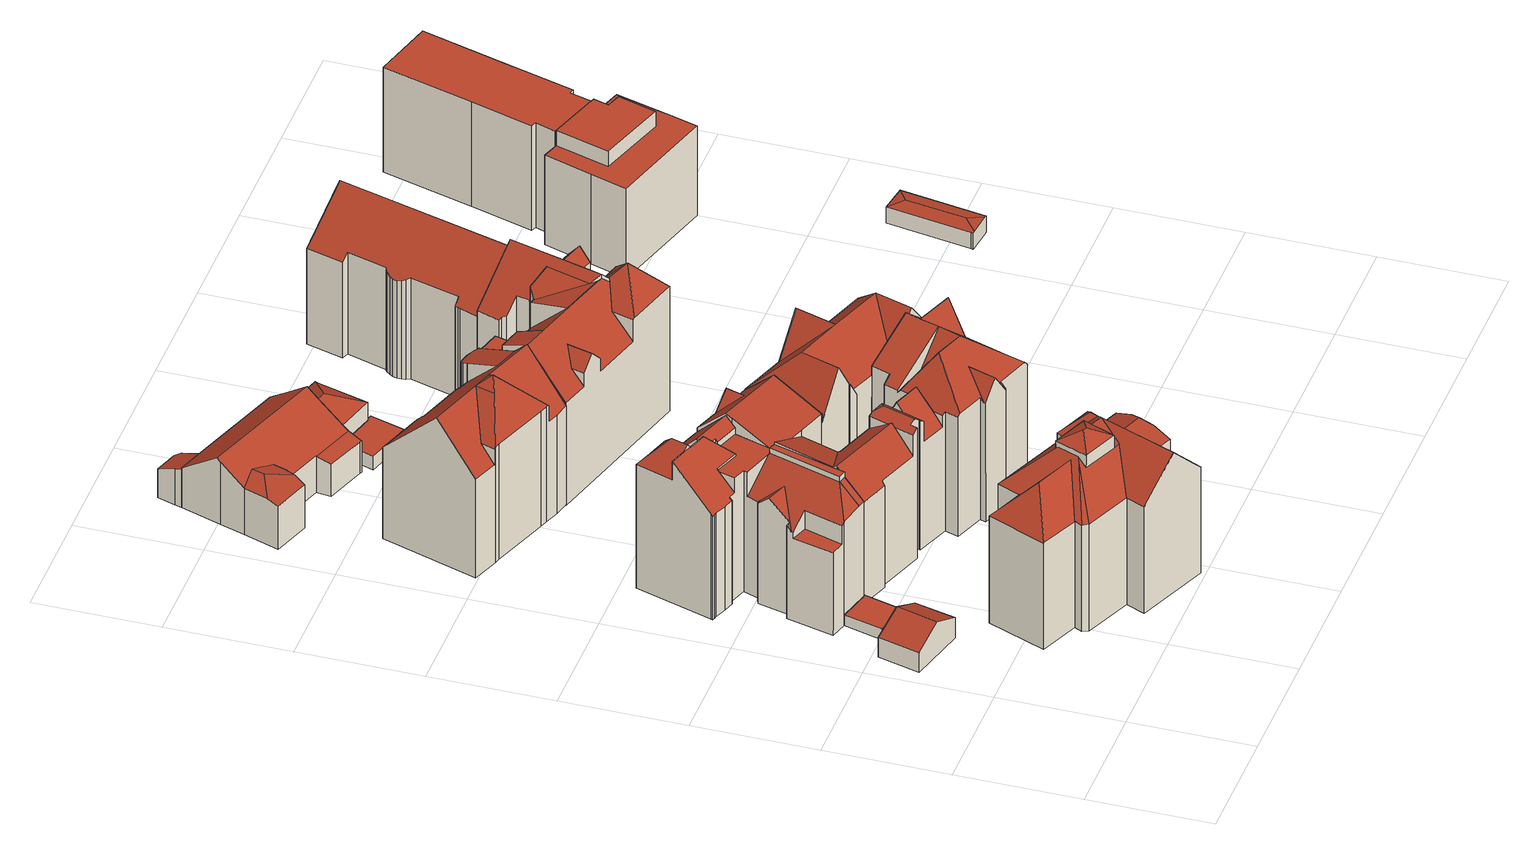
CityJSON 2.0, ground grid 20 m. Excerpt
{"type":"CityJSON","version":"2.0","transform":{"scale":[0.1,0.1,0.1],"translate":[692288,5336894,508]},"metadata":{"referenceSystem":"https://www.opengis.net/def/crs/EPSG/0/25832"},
"CityObjects":{
"building1":{"type":"Building","attributes":{"Gemeindeschluessel":"09162000","HoeheDach":"515.988","HoeheGrund":"510.143","Methode":"2000","NiedrigsteTraufeDesGebaeudes":"513.576","Geometrietyp2DReferenz":"3000","function":"31001_2000","roofType":"3100","measuredHeight":5.84},"geometry":[{"type":"Solid","lod":"2","boundaries":[[[[0,1,2,3]],[[4,5,0,3,6]],[[7,4,6,8]],[[0,5,9,1]],[[1,9,7,8,2]],[[5,4,7,9]],[[3,2,8,6]]]],"semantics":{"surfaces":[{"type":"WallSurface"},{"type":"RoofSurface","Dachneigung":"64.460","Dachorientierung":"104.810","Flaeche":"37.679","Z_MAX":"5.844","Z_MAX_ASL":"515.988","Z_MIN":"3.510","Z_MIN_ASL":"513.654"},{"type":"RoofSurface","Dachneigung":"64.460","Dachorientierung":"284.810","Flaeche":"39.118","Z_MAX":"5.844","Z_MAX_ASL":"515.988","Z_MIN":"3.433","Z_MIN_ASL":"513.576"},{"type":"GroundSurface"}],"values":[[0,0,0,1,0,2,3]]}}]},
"building2":{"type":"Building","attributes":{"Gemeindeschluessel":"09162000","HoeheDach":"511.500","HoeheGrund":"509.643","Methode":"2000","NiedrigsteTraufeDesGebaeudes":"511.500","Geometrietyp2DReferenz":"3000","function":"31001_2463","roofType":"1000","measuredHeight":1.86,"storeysAboveGround":1},"geometry":[{"type":"Solid","lod":"2","boundaries":[[[[10,11,12,13,14,15,16]],[[17,18,11,10]],[[19,20,15,14]],[[18,21,12,11]],[[21,22,13,12]],[[20,23,16,15]],[[23,20,19,22,21,18,17]],[[22,19,14,13]],[[10,16,23,17]]]],"semantics":{"surfaces":[{"type":"GroundSurface"},{"type":"WallSurface"},{"type":"RoofSurface","Dachneigung":"90.000","Dachorientierung":"-1.000","Flaeche":"37.067","Z_MAX":"1.857","Z_MAX_ASL":"511.500","Z_MIN":"1.857","Z_MIN_ASL":"511.500"}],"values":[[0,1,1,1,1,1,2,1,1]]}}]},
"building3":{"type":"Building","attributes":{"Gemeindeschluessel":"09162000","HoeheDach":"535.712","HoeheGrund":"509.643","Methode":"2000","NiedrigsteTraufeDesGebaeudes":"524.441","Geometrietyp2DReferenz":"3000","function":"31001_1000","roofType":"2100","measuredHeight":26.07,"storeysAboveGround":4},"address":[{"country":"Germany","locality":"München","thoroughfareName":"Martiusstraße 6"}],"geometry":[{"type":"Solid","lod":"2","boundaries":[[[[24,25,26,27]],[[28,29,30]],[[31,32,33,34]],[[35,36,37,38]],[[39,40,41,42,43,44,45]],[[46,47,48,49]],[[50,40,39,51]],[[26,25,52,53,54,55,56]],[[57,58,59,60]],[[61,62,63]],[[64,65,66,67]],[[42,60,43]],[[68,69,70,71,46,49]],[[33,72,73]],[[74,75,76,77]],[[52,25,24,78,79,80]],[[56,55,81,82,83,84]],[[85,63,62,86,87]],[[88,89,16,10]],[[65,35,38,66]],[[36,69,68,37]],[[32,90,91,33]],[[28,30,92,87]],[[93,44,43,60,59,94]],[[95,96,97]],[[83,98,99,84]],[[76,75,79,78,100]],[[31,101,102,90,32]],[[54,53,103]],[[104,105,106,107]],[[98,108,109,99]],[[47,104,107,48]],[[110,111,112,92,30,29,81,55,54,103,113]],[[60,42,41,114,96,95,57]],[[59,58,62,61,115,116,117,94]],[[116,115,85,112,111]],[[86,62,58,57,95]],[[118,119,120,121]],[[103,91,90,102,113]],[[81,29,82]],[[122,119,118,123,124,74,77]],[[125,101,31,34,88,10]],[[126,117,116,111,110,127]],[[88,34,33,73,89]],[[127,110,113,102,101,125]],[[70,97,71]],[[72,33,91,103,53,52,80,124,123,128,129]],[[128,121,120,129]],[[115,61,63,85]],[[96,114,46,71,97]],[[16,89,73,72,15]],[[86,95,97,70,69,36,35,65,64,108,98,83,82,29,28,87]],[[128,123,118,121]],[[127,125,10,16,15,122,77,76,100,27,26,56,84,99,109,67,66,38,37,68,49,48,107,106,51,39,45,130,126]],[[78,24,27,100]],[[15,72,129,120,119,122]],[[79,75,74,124,80]],[[105,50,51,106]],[[108,64,67,109]],[[41,40,50,105,104,47,46,114]],[[85,87,92,112]],[[130,93,94,117,126]],[[44,93,130,45]]]],"semantics":{"surfaces":[{"type":"WallSurface"},{"type":"RoofSurface","Dachneigung":"48.636","Dachorientierung":"198.528","Flaeche":"9.156","Z_MAX":"21.747","Z_MAX_ASL":"531.390","Z_MIN":"18.494","Z_MIN_ASL":"528.137"},{"type":"RoofSurface","Dachneigung":"50.361","Dachorientierung":"18.333","Flaeche":"7.875","Z_MAX":"19.448","Z_MAX_ASL":"529.092","Z_MIN":"17.170","Z_MIN_ASL":"526.813"},{"type":"RoofSurface","Dachneigung":"39.995","Dachorientierung":"107.279","Flaeche":"8.142","Z_MAX":"25.297","Z_MAX_ASL":"534.940","Z_MIN":"21.837","Z_MIN_ASL":"531.480"},{"type":"RoofSurface","Dachneigung":"45.277","Dachorientierung":"18.339","Flaeche":"52.988","Z_MAX":"24.131","Z_MAX_ASL":"533.774","Z_MIN":"19.024","Z_MIN_ASL":"528.667"},{"type":"RoofSurface","Dachneigung":"90.000","Dachorientierung":"-1.000","Flaeche":"15.448","Z_MAX":"22.647","Z_MAX_ASL":"532.290","Z_MIN":"22.647","Z_MIN_ASL":"532.290"},{"type":"RoofSurface","Dachneigung":"89.999","Dachorientierung":"-1.000","Flaeche":"45.288","Z_MAX":"21.547","Z_MAX_ASL":"531.190","Z_MIN":"21.547","Z_MIN_ASL":"531.190"},{"type":"RoofSurface","Dachneigung":"41.891","Dachorientierung":"107.275","Flaeche":"28.424","Z_MAX":"26.069","Z_MAX_ASL":"535.712","Z_MIN":"21.638","Z_MIN_ASL":"531.281"},{"type":"RoofSurface","Dachneigung":"49.702","Dachorientierung":"198.372","Flaeche":"14.349","Z_MAX":"24.131","Z_MAX_ASL":"533.774","Z_MIN":"22.703","Z_MIN_ASL":"532.346"},{"type":"RoofSurface","Dachneigung":"90.000","Dachorientierung":"-1.000","Flaeche":"17.986","Z_MAX":"14.798","Z_MAX_ASL":"524.441","Z_MIN":"14.798","Z_MIN_ASL":"524.441"},{"type":"RoofSurface","Dachneigung":"48.638","Dachorientierung":"198.359","Flaeche":"6.236","Z_MAX":"21.747","Z_MAX_ASL":"531.390","Z_MIN":"18.729","Z_MIN_ASL":"528.373"},{"type":"RoofSurface","Dachneigung":"50.991","Dachorientierung":"287.255","Flaeche":"90.080","Z_MAX":"21.747","Z_MAX_ASL":"531.390","Z_MIN":"15.774","Z_MIN_ASL":"525.418"},{"type":"RoofSurface","Dachneigung":"41.891","Dachorientierung":"287.276","Flaeche":"25.492","Z_MAX":"26.069","Z_MAX_ASL":"535.712","Z_MIN":"21.931","Z_MIN_ASL":"531.574"},{"type":"RoofSurface","Dachneigung":"46.164","Dachorientierung":"198.363","Flaeche":"75.279","Z_MAX":"25.297","Z_MAX_ASL":"534.940","Z_MIN":"18.401","Z_MIN_ASL":"528.044"},{"type":"GroundSurface"},{"type":"RoofSurface","Dachneigung":"50.333","Dachorientierung":"198.340","Flaeche":"9.114","Z_MAX":"19.448","Z_MAX_ASL":"529.092","Z_MIN":"15.774","Z_MIN_ASL":"525.418"},{"type":"RoofSurface","Dachneigung":"41.896","Dachorientierung":"18.346","Flaeche":"19.238","Z_MAX":"26.069","Z_MAX_ASL":"535.712","Z_MIN":"22.027","Z_MIN_ASL":"531.670"}],"values":[[0,0,0,0,0,0,0,0,0,0,0,0,0,1,0,2,0,3,0,0,0,0,0,4,0,0,0,5,0,0,0,0,6,7,8,0,0,9,0,0,0,0,0,10,0,0,11,0,0,12,0,13,0,14,0,0,15,0,0,16,0,0,0]]}}]},
"building4":{"type":"Building","attributes":{"Gemeindeschluessel":"09162000","HoeheDach":"535.790","HoeheGrund":"508.466","Methode":"2000","NiedrigsteTraufeDesGebaeudes":"527.483","Geometrietyp2DReferenz":"3000","function":"31001_1000","roofType":"3200","measuredHeight":27.32,"storeysAboveGround":4},"address":[{"country":"Germany","locality":"München","thoroughfareName":"Kaulbachstraße 93"}],"geometry":[{"type":"Solid","lod":"2","boundaries":[[[[131,132,133]],[[134,135,136,137,138,139,140,141]],[[142,143,136,135,144]],[[145,146,147,148,149]],[[150,151,152,153]],[[132,154,134,141,155,133]],[[156,157,158,159,160]],[[139,138,151,150,161,162]],[[132,163,164,154]],[[165,166,163]],[[167,168,169,170]],[[171,169,168,157,156]],[[172,173,174,175]],[[176,146,145,177,178]],[[179,180,181,182]],[[138,137,152,151]],[[142,183,184,143]],[[175,174,181,185,186]],[[177,187,178]],[[158,157,168,167]],[[166,133,155,173]],[[188,189,186,185,190]],[[165,131,133,166]],[[145,149,191,159,158,167,170,175,186,189,187,177]],[[144,135,169,171]],[[166,173,172,164,163]],[[184,183,161,150,153]],[[185,181,180,190]],[[184,153,152,137,136,143]],[[192,179,182,193,140]],[[148,191,149]],[[139,162,192,140]],[[180,179,192,162,161,183,142,144,171,156,160,188,190]],[[165,163,132,131]],[[147,146,176]],[[159,191,148,147,176,178,187,189,188,160]],[[154,164,172,175,170,169,135,134]],[[181,174,173,155,141,193,182]],[[193,141,140]]]],"semantics":{"surfaces":[{"type":"RoofSurface","Dachneigung":"60.705","Dachorientierung":"292.038","Flaeche":"9.199","Z_MAX":"27.324","Z_MAX_ASL":"535.790","Z_MIN":"25.724","Z_MIN_ASL":"534.190"},{"type":"RoofSurface","Dachneigung":"48.583","Dachorientierung":"292.037","Flaeche":"43.348","Z_MAX":"24.795","Z_MAX_ASL":"533.261","Z_MIN":"19.045","Z_MIN_ASL":"527.511"},{"type":"WallSurface"},{"type":"RoofSurface","Dachneigung":"69.923","Dachorientierung":"22.076","Flaeche":"16.302","Z_MAX":"23.154","Z_MAX_ASL":"531.620","Z_MIN":"21.374","Z_MIN_ASL":"529.840"},{"type":"RoofSurface","Dachneigung":"46.623","Dachorientierung":"292.036","Flaeche":"38.506","Z_MAX":"24.204","Z_MAX_ASL":"532.670","Z_MIN":"19.067","Z_MIN_ASL":"527.533"},{"type":"RoofSurface","Dachneigung":"60.708","Dachorientierung":"112.038","Flaeche":"9.199","Z_MAX":"27.324","Z_MAX_ASL":"535.790","Z_MIN":"25.724","Z_MIN_ASL":"534.190"},{"type":"RoofSurface","Dachneigung":"49.038","Dachorientierung":"291.940","Flaeche":"6.926","Z_MAX":"22.284","Z_MAX_ASL":"530.750","Z_MIN":"19.035","Z_MIN_ASL":"527.501"},{"type":"RoofSurface","Dachneigung":"71.420","Dachorientierung":"201.990","Flaeche":"9.910","Z_MAX":"25.144","Z_MAX_ASL":"533.610","Z_MIN":"23.544","Z_MIN_ASL":"532.010"},{"type":"RoofSurface","Dachneigung":"71.584","Dachorientierung":"201.925","Flaeche":"17.715","Z_MAX":"23.154","Z_MAX_ASL":"531.620","Z_MIN":"21.374","Z_MIN_ASL":"529.840"},{"type":"RoofSurface","Dachneigung":"47.160","Dachorientierung":"201.983","Flaeche":"54.155","Z_MAX":"24.204","Z_MAX_ASL":"532.670","Z_MIN":"19.045","Z_MIN_ASL":"527.511"},{"type":"RoofSurface","Dachneigung":"47.148","Dachorientierung":"291.991","Flaeche":"66.327","Z_MAX":"25.144","Z_MAX_ASL":"533.610","Z_MIN":"19.083","Z_MIN_ASL":"527.549"},{"type":"RoofSurface","Dachneigung":"45.685","Dachorientierung":"22.005","Flaeche":"15.893","Z_MAX":"22.284","Z_MAX_ASL":"530.750","Z_MIN":"19.083","Z_MIN_ASL":"527.549"},{"type":"RoofSurface","Dachneigung":"60.374","Dachorientierung":"201.996","Flaeche":"11.528","Z_MAX":"27.324","Z_MAX_ASL":"535.790","Z_MIN":"25.724","Z_MIN_ASL":"534.190"},{"type":"RoofSurface","Dachneigung":"45.930","Dachorientierung":"112.027","Flaeche":"105.515","Z_MAX":"25.144","Z_MAX_ASL":"533.610","Z_MIN":"19.082","Z_MIN_ASL":"527.548"},{"type":"RoofSurface","Dachneigung":"43.258","Dachorientierung":"21.992","Flaeche":"50.471","Z_MAX":"24.204","Z_MAX_ASL":"532.670","Z_MIN":"19.061","Z_MIN_ASL":"527.527"},{"type":"GroundSurface"},{"type":"RoofSurface","Dachneigung":"60.366","Dachorientierung":"21.996","Flaeche":"11.525","Z_MAX":"27.324","Z_MAX_ASL":"535.790","Z_MIN":"25.724","Z_MIN_ASL":"534.190"},{"type":"RoofSurface","Dachneigung":"45.838","Dachorientierung":"112.022","Flaeche":"1.985","Z_MAX":"23.154","Z_MAX_ASL":"531.620","Z_MIN":"22.459","Z_MIN_ASL":"530.925"},{"type":"RoofSurface","Dachneigung":"46.457","Dachorientierung":"21.988","Flaeche":"112.163","Z_MAX":"25.144","Z_MAX_ASL":"533.610","Z_MIN":"19.035","Z_MIN_ASL":"527.501"},{"type":"RoofSurface","Dachneigung":"50.334","Dachorientierung":"202.011","Flaeche":"61.282","Z_MAX":"24.794","Z_MAX_ASL":"533.260","Z_MIN":"19.063","Z_MIN_ASL":"527.529"},{"type":"RoofSurface","Dachneigung":"57.242","Dachorientierung":"248.373","Flaeche":"6.076","Z_MAX":"24.794","Z_MAX_ASL":"533.260","Z_MIN":"19.017","Z_MIN_ASL":"527.483"}],"values":[[0,1,2,3,4,2,2,2,2,5,6,2,7,8,2,9,2,10,2,11,2,2,12,13,2,2,2,2,14,2,2,2,15,16,17,2,18,19,20]]}}]},
"building5":{"type":"Building","attributes":{"Gemeindeschluessel":"09162000","HoeheDach":"537.525","HoeheGrund":"510.030","Methode":"2000","NiedrigsteTraufeDesGebaeudes":"526.217","Geometrietyp2DReferenz":"3000","function":"31001_1000","roofType":"3100","measuredHeight":27.5,"storeysAboveGround":4},"address":[{"country":"Germany","locality":"München","thoroughfareName":"Martiusstraße 5"}],"geometry":[{"type":"Solid","lod":"2","boundaries":[[[[194,195,196]],[[197,198,199]],[[200,201,202,203]],[[204,205,206,207]],[[202,201,208,197,199,209,210]],[[211,212,213,214,215]],[[216,217,218]],[[219,220,221,222,223,224]],[[224,225,226,227,203,202,210,228,229,230,231,211,215,232,233,234,235,207,206,236,237,219]],[[238,200,203,227]],[[239,217,198,197,208]],[[240,204,207,235]],[[233,232,241,242]],[[243,212,211,231]],[[244,243,231,230]],[[245,194,196,216,218]],[[214,241,232,215]],[[246,238,227,226]],[[216,222,221,247,213,212,243,244,248,249,250,217]],[[223,251,225,224]],[[219,237,252,220]],[[216,196,195,251,223,222]],[[241,214,247,221,220,252,253,205,204,240,254,242]],[[242,254,234,233]],[[249,228,210,209,250]],[[214,213,247]],[[225,251,195,194,245,246,226]],[[217,239,218]],[[249,248,229,228]],[[254,240,235,234]],[[253,252,237,236]],[[250,209,199,198,217]],[[205,253,236,206]],[[244,230,229,248]],[[239,208,201,200,238,246,245,218]]]],"semantics":{"surfaces":[{"type":"WallSurface"},{"type":"RoofSurface","Dachneigung":"47.054","Dachorientierung":"20.504","Flaeche":"4.332","Z_MAX":"27.495","Z_MAX_ASL":"537.525","Z_MIN":"25.709","Z_MIN_ASL":"535.739"},{"type":"GroundSurface"},{"type":"RoofSurface","Dachneigung":"43.532","Dachorientierung":"290.955","Flaeche":"21.317","Z_MAX":"25.710","Z_MAX_ASL":"535.740","Z_MIN":"20.360","Z_MIN_ASL":"530.390"},{"type":"RoofSurface","Dachneigung":"42.159","Dachorientierung":"110.943","Flaeche":"24.785","Z_MAX":"27.495","Z_MAX_ASL":"537.525","Z_MIN":"20.360","Z_MIN_ASL":"530.390"},{"type":"RoofSurface","Dachneigung":"45.396","Dachorientierung":"20.502","Flaeche":"236.043","Z_MAX":"25.710","Z_MAX_ASL":"535.740","Z_MIN":"16.187","Z_MIN_ASL":"526.217"},{"type":"RoofSurface","Dachneigung":"40.944","Dachorientierung":"200.483","Flaeche":"66.197","Z_MAX":"25.710","Z_MAX_ASL":"535.740","Z_MIN":"17.478","Z_MIN_ASL":"527.508"},{"type":"RoofSurface","Dachneigung":"70.622","Dachorientierung":"20.535","Flaeche":"32.653","Z_MAX":"23.563","Z_MAX_ASL":"533.593","Z_MIN":"21.091","Z_MIN_ASL":"531.121"},{"type":"RoofSurface","Dachneigung":"43.392","Dachorientierung":"290.984","Flaeche":"3.971","Z_MAX":"27.495","Z_MAX_ASL":"537.525","Z_MIN":"25.710","Z_MIN_ASL":"535.740"},{"type":"RoofSurface","Dachneigung":"40.932","Dachorientierung":"200.482","Flaeche":"67.081","Z_MAX":"25.710","Z_MAX_ASL":"535.740","Z_MIN":"17.600","Z_MIN_ASL":"527.630"},{"type":"RoofSurface","Dachneigung":"36.469","Dachorientierung":"200.529","Flaeche":"56.171","Z_MAX":"27.495","Z_MAX_ASL":"537.525","Z_MIN":"20.449","Z_MIN_ASL":"530.479"}],"values":[[0,0,0,0,0,0,1,0,2,0,3,0,0,0,0,4,0,0,5,0,0,6,7,0,0,0,0,8,0,0,0,9,0,0,10]]}}]},
"building6":{"type":"Building","attributes":{"Gemeindeschluessel":"09162000","HoeheDach":"536.650","HoeheGrund":"509.676","Methode":"2000","NiedrigsteTraufeDesGebaeudes":"527.873","Geometrietyp2DReferenz":"3000","function":"31001_1000","roofType":"3200","measuredHeight":26.97,"storeysAboveGround":4},"address":[{"country":"Germany","locality":"München","thoroughfareName":"Kaulbachstraße 93a"}],"geometry":[{"type":"Solid","lod":"2","boundaries":[[[[255,256,257,258,259]],[[260,261,262,263]],[[264,265,266,267,268,269,270,271]],[[272,273,274]],[[262,261,275,276,273,272,277,278]],[[279,280,281,271,270,282,283]],[[284,285,286,287,288,289,290,291]],[[292,293,294,295,296,297,298,282,269]],[[299,297,296]],[[300,301,281,280]],[[302,286,285,258,257,303,304,277,272,274]],[[289,288,305]],[[306,307,308,309,310,311]],[[312,313,314,315]],[[316,317,271,281,301]],[[310,318,319,320,321,311]],[[266,265,322,323]],[[294,293,324,325]],[[306,311,321,326,327]],[[267,266,323,328]],[[313,312,329,330,326,321,320,303,257,256]],[[265,264,331,322]],[[332,333,255,259,284,291,334,325,324,328,323,322,331,317,316,335,336,263,262,278,337,338,339,307,306,327]],[[319,340,320]],[[341,342,340,319]],[[320,340,342,304,303]],[[278,277,304,342,341,343,337]],[[333,314,313,256,255]],[[343,344,338,337]],[[290,345,334,291]],[[258,285,284,259]],[[324,293,292,268,267,328]],[[298,297,299,260,263,336,279,283]],[[274,273,276,346,347,348]],[[330,329,315,314,333,332]],[[302,348,347,305,288,287]],[[279,336,335,300,280]],[[282,270,269]],[[349,318,350]],[[308,350,318,309]],[[326,330,332,327]],[[286,302,287]],[[292,269,268]],[[275,261,260,299,296,295,345,290,289,305,346]],[[312,315,329]],[[344,351,339,338]],[[298,283,282]],[[334,345,295,294,325]],[[275,346,276]],[[339,351,349,350,308,307]],[[331,264,271,317]],[[305,347,346]],[[309,318,310]],[[318,349,351,344,343,341,319]],[[301,300,335,316]],[[348,302,274]]]],"semantics":{"surfaces":[{"type":"WallSurface"},{"type":"RoofSurface","Dachneigung":"42.150","Dachorientierung":"199.305","Flaeche":"81.334","Z_MAX":"23.164","Z_MAX_ASL":"532.840","Z_MIN":"18.197","Z_MIN_ASL":"527.873"},{"type":"RoofSurface","Dachneigung":"55.429","Dachorientierung":"19.305","Flaeche":"51.822","Z_MAX":"23.164","Z_MAX_ASL":"532.840","Z_MIN":"20.135","Z_MIN_ASL":"529.811"},{"type":"RoofSurface","Dachneigung":"54.243","Dachorientierung":"288.919","Flaeche":"15.685","Z_MAX":"23.974","Z_MAX_ASL":"533.650","Z_MIN":"22.644","Z_MIN_ASL":"532.320"},{"type":"RoofSurface","Dachneigung":"55.326","Dachorientierung":"19.305","Flaeche":"1.833","Z_MAX":"23.974","Z_MAX_ASL":"533.650","Z_MIN":"23.094","Z_MIN_ASL":"532.770"},{"type":"RoofSurface","Dachneigung":"66.564","Dachorientierung":"108.919","Flaeche":"60.052","Z_MAX":"23.039","Z_MAX_ASL":"532.715","Z_MIN":"20.119","Z_MIN_ASL":"529.795"},{"type":"RoofSurface","Dachneigung":"41.303","Dachorientierung":"288.919","Flaeche":"46.781","Z_MAX":"26.974","Z_MAX_ASL":"536.650","Z_MIN":"20.774","Z_MIN_ASL":"530.450"},{"type":"RoofSurface","Dachneigung":"35.124","Dachorientierung":"288.919","Flaeche":"9.671","Z_MAX":"24.404","Z_MAX_ASL":"534.080","Z_MIN":"21.190","Z_MIN_ASL":"530.866"},{"type":"RoofSurface","Dachneigung":"48.873","Dachorientierung":"108.925","Flaeche":"84.373","Z_MAX":"26.974","Z_MAX_ASL":"536.650","Z_MIN":"21.145","Z_MIN_ASL":"530.821"},{"type":"RoofSurface","Dachneigung":"54.139","Dachorientierung":"199.305","Flaeche":"84.719","Z_MAX":"26.974","Z_MAX_ASL":"536.650","Z_MIN":"21.004","Z_MIN_ASL":"530.680"},{"type":"GroundSurface"},{"type":"RoofSurface","Dachneigung":"39.478","Dachorientierung":"288.919","Flaeche":"15.343","Z_MAX":"26.974","Z_MAX_ASL":"536.650","Z_MIN":"20.774","Z_MIN_ASL":"530.450"},{"type":"RoofSurface","Dachneigung":"31.639","Dachorientierung":"19.305","Flaeche":"38.109","Z_MAX":"26.974","Z_MAX_ASL":"536.650","Z_MIN":"20.774","Z_MIN_ASL":"530.450"},{"type":"RoofSurface","Dachneigung":"28.678","Dachorientierung":"19.292","Flaeche":"16.819","Z_MAX":"23.894","Z_MAX_ASL":"533.570","Z_MIN":"20.684","Z_MIN_ASL":"530.360"},{"type":"RoofSurface","Dachneigung":"44.104","Dachorientierung":"199.305","Flaeche":"32.606","Z_MAX":"23.894","Z_MAX_ASL":"533.570","Z_MIN":"18.869","Z_MIN_ASL":"528.545"},{"type":"RoofSurface","Dachneigung":"48.873","Dachorientierung":"108.951","Flaeche":"9.981","Z_MAX":"26.974","Z_MAX_ASL":"536.650","Z_MIN":"21.976","Z_MIN_ASL":"531.652"},{"type":"RoofSurface","Dachneigung":"27.597","Dachorientierung":"19.305","Flaeche":"21.491","Z_MAX":"26.974","Z_MAX_ASL":"536.650","Z_MIN":"21.976","Z_MIN_ASL":"531.652"},{"type":"RoofSurface","Dachneigung":"54.243","Dachorientierung":"108.919","Flaeche":"14.404","Z_MAX":"23.974","Z_MAX_ASL":"533.650","Z_MIN":"22.644","Z_MIN_ASL":"532.320"},{"type":"RoofSurface","Dachneigung":"35.124","Dachorientierung":"108.919","Flaeche":"9.748","Z_MAX":"24.404","Z_MAX_ASL":"534.080","Z_MIN":"21.005","Z_MIN_ASL":"530.681"},{"type":"RoofSurface","Dachneigung":"27.597","Dachorientierung":"199.305","Flaeche":"21.948","Z_MAX":"26.974","Z_MAX_ASL":"536.650","Z_MIN":"21.145","Z_MIN_ASL":"530.821"},{"type":"RoofSurface","Dachneigung":"59.568","Dachorientierung":"288.951","Flaeche":"60.994","Z_MAX":"26.974","Z_MAX_ASL":"536.650","Z_MIN":"21.182","Z_MIN_ASL":"530.858"}],"values":[[0,0,1,0,0,2,0,3,4,5,6,0,0,7,0,8,0,0,0,0,9,0,10,11,0,12,0,0,0,0,0,0,0,13,0,14,0,0,15,16,0,0,0,17,18,0,0,0,0,0,0,0,19,20,0,0]]}}]},
"building7":{"type":"Building","attributes":{"Gemeindeschluessel":"09162000","HoeheDach":"515.610","HoeheGrund":"508.812","Methode":"1000","NiedrigsteTraufeDesGebaeudes":"513.882","Geometrietyp2DReferenz":"3000","function":"31001_2000","roofType":"2100","measuredHeight":6.8,"storeysAboveGround":1},"geometry":[{"type":"Solid","lod":"2","boundaries":[[[[352,353,354,355]],[[352,356,357,358,359,353]],[[359,358,360,361]],[[353,359,361,354]],[[357,356,362,363]],[[356,352,355,362]],[[360,363,362,355,354,361]],[[358,357,363,360]]]],"semantics":{"surfaces":[{"type":"WallSurface"},{"type":"RoofSurface","Dachneigung":"67.980","Dachorientierung":"18.036","Flaeche":"21.959","Z_MAX":"6.798","Z_MAX_ASL":"515.610","Z_MIN":"5.070","Z_MIN_ASL":"513.882"},{"type":"GroundSurface"}],"values":[[0,1,0,0,0,0,2,0]]}}]},
"building8":{"type":"Building","attributes":{"Gemeindeschluessel":"09162000","HoeheDach":"520.360","HoeheGrund":"508.812","Methode":"2000","NiedrigsteTraufeDesGebaeudes":"514.439","Geometrietyp2DReferenz":"3000","function":"31001_9998","roofType":"3100","measuredHeight":11.55,"storeysAboveGround":1},"address":[{"country":"Germany","locality":"München","thoroughfareName":"Leopoldstraße 46b"}],"geometry":[{"type":"Solid","lod":"2","boundaries":[[[[364,365,366,367,368]],[[369,370,371,372]],[[373,374,375,376,377]],[[373,378,379,380,381,374]],[[372,371,382,383,384,385,386,387,388,389,390,361,354,391,392,393]],[[394,390,389,395]],[[396,397,398,399,400,401]],[[385,402,403,379,378,386]],[[392,396,401,404,393]],[[379,403,380]],[[404,369,372,393]],[[377,376,388,387]],[[387,386,378,373,377]],[[371,370,365,364,382]],[[368,367,384,383]],[[395,389,388,376,375]],[[381,395,375,374]],[[397,396,392,391]],[[398,397,391,354]],[[400,394,395,381,380,403,402,366,365,370,369,404,401]],[[364,368,383,382]],[[390,394,400,399,361]],[[384,367,366,402,385]],[[399,398,354,361]]]],"semantics":{"surfaces":[{"type":"RoofSurface","Dachneigung":"69.588","Dachorientierung":"198.700","Flaeche":"18.126","Z_MAX":"6.478","Z_MAX_ASL":"515.290","Z_MIN":"5.627","Z_MIN_ASL":"514.439"},{"type":"WallSurface"},{"type":"RoofSurface","Dachneigung":"74.758","Dachorientierung":"198.665","Flaeche":"25.322","Z_MAX":"9.048","Z_MAX_ASL":"517.860","Z_MIN":"7.652","Z_MIN_ASL":"516.464"},{"type":"RoofSurface","Dachneigung":"76.431","Dachorientierung":"108.683","Flaeche":"12.165","Z_MAX":"9.048","Z_MAX_ASL":"517.860","Z_MIN":"8.158","Z_MIN_ASL":"516.970"},{"type":"GroundSurface"},{"type":"RoofSurface","Dachneigung":"55.158","Dachorientierung":"18.690","Flaeche":"171.112","Z_MAX":"11.548","Z_MAX_ASL":"520.360","Z_MIN":"7.039","Z_MIN_ASL":"515.851"},{"type":"RoofSurface","Dachneigung":"76.428","Dachorientierung":"288.693","Flaeche":"12.392","Z_MAX":"9.048","Z_MAX_ASL":"517.860","Z_MIN":"8.169","Z_MIN_ASL":"516.981"},{"type":"RoofSurface","Dachneigung":"54.746","Dachorientierung":"198.699","Flaeche":"166.430","Z_MAX":"11.548","Z_MAX_ASL":"520.360","Z_MIN":"6.478","Z_MIN_ASL":"515.290"}],"values":[[0,1,2,3,4,1,5,1,1,1,1,1,1,1,1,1,6,1,1,7,1,1,1,1]]}}]},
"building9":{"type":"Building","attributes":{"Gemeindeschluessel":"09162000","HoeheDach":"536.630","HoeheGrund":"510.138","Methode":"2000","NiedrigsteTraufeDesGebaeudes":"529.330","Geometrietyp2DReferenz":"3000","function":"31001_1000","roofType":"3100","measuredHeight":26.49,"storeysAboveGround":4},"address":[{"country":"Germany","locality":"München","thoroughfareName":"Martiusstraße 8"}],"geometry":[{"type":"Solid","lod":"2","boundaries":[[[[405,406,407,408]],[[409,410,411,412]],[[413,414,415,416]],[[417,418,419,420]],[[414,413,421,409,412]],[[422,423,424]],[[425,426,427,428,429]],[[430,431,432]],[[433,430,432,434]],[[435,436,433,437,407,406,423,422,438,426,425,439,440]],[[435,440,441]],[[422,424,438]],[[442,443,444,429,428,417,420]],[[414,412,411,442,420,419,445,446,408,407,437,447,415]],[[433,434,447,437]],[[430,433,436,441]],[[410,443,442,411]],[[431,430,441,448,421,413,416]],[[435,441,436]],[[449,450,446,445]],[[424,423,406,405,451,427,426,438]],[[418,449,445,419]],[[444,448,439,425,429]],[[410,409,421,448,444,443]],[[441,440,439,448]],[[415,447,434,432,431,416]],[[450,449,418,417,428,427,451]],[[446,450,451,405,408]]]],"semantics":{"surfaces":[{"type":"WallSurface"},{"type":"RoofSurface","Dachneigung":"41.973","Dachorientierung":"288.079","Flaeche":"6.171","Z_MAX":"22.182","Z_MAX_ASL":"532.320","Z_MIN":"19.251","Z_MIN_ASL":"529.389"},{"type":"RoofSurface","Dachneigung":"36.936","Dachorientierung":"288.079","Flaeche":"26.542","Z_MAX":"26.492","Z_MAX_ASL":"536.630","Z_MIN":"19.926","Z_MIN_ASL":"530.065"},{"type":"RoofSurface","Dachneigung":"36.936","Dachorientierung":"108.079","Flaeche":"89.028","Z_MAX":"26.492","Z_MAX_ASL":"536.630","Z_MIN":"19.223","Z_MIN_ASL":"529.361"},{"type":"RoofSurface","Dachneigung":"30.484","Dachorientierung":"288.079","Flaeche":"29.596","Z_MAX":"26.492","Z_MAX_ASL":"536.630","Z_MIN":"19.251","Z_MIN_ASL":"529.389"},{"type":"RoofSurface","Dachneigung":"41.973","Dachorientierung":"108.079","Flaeche":"6.175","Z_MAX":"22.182","Z_MAX_ASL":"532.320","Z_MIN":"19.249","Z_MIN_ASL":"529.388"},{"type":"GroundSurface"},{"type":"RoofSurface","Dachneigung":"44.206","Dachorientierung":"18.563","Flaeche":"104.898","Z_MAX":"26.492","Z_MAX_ASL":"536.630","Z_MIN":"19.243","Z_MIN_ASL":"529.381"},{"type":"RoofSurface","Dachneigung":"44.206","Dachorientierung":"198.563","Flaeche":"126.454","Z_MAX":"26.492","Z_MAX_ASL":"536.630","Z_MIN":"19.514","Z_MIN_ASL":"529.652"},{"type":"RoofSurface","Dachneigung":"30.484","Dachorientierung":"108.079","Flaeche":"29.610","Z_MAX":"26.492","Z_MAX_ASL":"536.630","Z_MIN":"19.247","Z_MIN_ASL":"529.386"},{"type":"RoofSurface","Dachneigung":"46.884","Dachorientierung":"18.563","Flaeche":"71.933","Z_MAX":"24.092","Z_MAX_ASL":"534.230","Z_MIN":"19.238","Z_MIN_ASL":"529.377"},{"type":"RoofSurface","Dachneigung":"29.492","Dachorientierung":"288.079","Flaeche":"85.875","Z_MAX":"26.492","Z_MAX_ASL":"536.630","Z_MIN":"19.192","Z_MIN_ASL":"529.330"},{"type":"RoofSurface","Dachneigung":"29.492","Dachorientierung":"108.079","Flaeche":"27.318","Z_MAX":"26.492","Z_MAX_ASL":"536.630","Z_MIN":"19.514","Z_MIN_ASL":"529.652"},{"type":"RoofSurface","Dachneigung":"44.206","Dachorientierung":"18.563","Flaeche":"84.254","Z_MAX":"26.492","Z_MAX_ASL":"536.630","Z_MIN":"19.251","Z_MIN_ASL":"529.389"},{"type":"RoofSurface","Dachneigung":"68.127","Dachorientierung":"198.563","Flaeche":"108.592","Z_MAX":"24.092","Z_MAX_ASL":"534.230","Z_MIN":"20.642","Z_MIN_ASL":"530.781"}],"values":[[0,0,0,0,0,1,0,2,3,0,4,5,0,6,0,7,0,8,9,0,10,0,11,12,13,0,14,0]]}}]},
"building10":{"type":"Building","attributes":{"Gemeindeschluessel":"09162000","HoeheDach":"512.538","HoeheGrund":"510.110","Methode":"1000","NiedrigsteTraufeDesGebaeudes":"512.538","Geometrietyp2DReferenz":"3000","function":"31001_2000","roofType":"1000","measuredHeight":2.43},"geometry":[{"type":"Solid","lod":"2","boundaries":[[[[452,453,454,455]],[[456,457,458,459]],[[460,461,462,463]],[[457,452,455,458]],[[464,460,463,465]],[[464,453,452,457,456,461,460]],[[459,458,455,454,465,463,462]],[[461,456,459,462]],[[453,464,465,454]]]],"semantics":{"surfaces":[{"type":"WallSurface"},{"type":"RoofSurface","Dachneigung":"90.000","Dachorientierung":"-1.000","Flaeche":"44.440","Z_MAX":"2.428","Z_MAX_ASL":"512.538","Z_MIN":"2.428","Z_MIN_ASL":"512.538"},{"type":"GroundSurface"}],"values":[[0,0,0,0,0,1,2,0,0]]}}]},
"building11":{"type":"Building","attributes":{"Gemeindeschluessel":"09162000","HoeheDach":"518.346","HoeheGrund":"510.050","Methode":"1000","NiedrigsteTraufeDesGebaeudes":"515.700","Geometrietyp2DReferenz":"3000","function":"31001_2000","roofType":"3200","measuredHeight":8.3,"storeysAboveGround":2},"geometry":[{"type":"Solid","lod":"2","boundaries":[[[[466,467,468,469,470]],[[467,466,454,471]],[[466,470,455,454]],[[455,470,472,458]],[[473,474,475,476]],[[458,472,477,473,476]],[[476,475,478,471,454,455,458]],[[474,479,478,475]],[[469,477,472,470]],[[478,479,468,467,471]],[[468,479,474,473,477,469]]]],"semantics":{"surfaces":[{"type":"RoofSurface","Dachneigung":"60.434","Dachorientierung":"106.035","Flaeche":"24.698","Z_MAX":"8.296","Z_MAX_ASL":"518.346","Z_MIN":"5.650","Z_MIN_ASL":"515.700"},{"type":"WallSurface"},{"type":"GroundSurface"},{"type":"RoofSurface","Dachneigung":"60.413","Dachorientierung":"195.110","Flaeche":"24.626","Z_MAX":"8.296","Z_MAX_ASL":"518.346","Z_MIN":"5.669","Z_MIN_ASL":"515.719"},{"type":"RoofSurface","Dachneigung":"60.423","Dachorientierung":"15.087","Flaeche":"24.493","Z_MAX":"8.296","Z_MAX_ASL":"518.346","Z_MIN":"5.657","Z_MIN_ASL":"515.707"}],"values":[[0,1,1,1,1,1,2,1,3,1,4]]}}]},
"building12":{"type":"Building","attributes":{"Gemeindeschluessel":"09162000","HoeheDach":"537.649","HoeheGrund":"509.940","Methode":"2000","NiedrigsteTraufeDesGebaeudes":"527.399","Geometrietyp2DReferenz":"3000","function":"31001_1000","roofType":"3100","measuredHeight":27.71,"storeysAboveGround":4},"address":[{"country":"Germany","locality":"München","thoroughfareName":"Martiusstraße 7"}],"geometry":[{"type":"Solid","lod":"2","boundaries":[[[[480,481,482,483,484,485,486,487,488,489,490,491,492]],[[493,494,495]],[[496,491,490,497,498,499,486,485,500,501,502,503,504]],[[505,506,507]],[[494,493,508]],[[509,495,494,510,507,506,511,512,513,514,515,516]],[[517,514,513,518,519,505,507,510,520,521,481,480]],[[492,491,496,522,523,524,525]],[[526,527,528,529]],[[530,531,532]],[[489,497,490]],[[533,534,535]],[[495,536,502,501]],[[537,538,539,540]],[[535,534,541,536,516,515,542,543,544,545,546,537,540]],[[547,542,515,514,517]],[[487,499,498,488]],[[481,521,508,482]],[[508,493,500,484,483]],[[520,510,494]],[[493,495,501,500]],[[548,549,533,535,540,539]],[[530,550,549,548,528,527,531]],[[544,543,551,552]],[[541,553,502,536]],[[537,546,554,538]],[[518,513,512]],[[519,518,512,511]],[[525,524,555,556,526,529]],[[555,557,558,504,556]],[[534,533,549,550,541]],[[506,505,519,511]],[[492,525,529,528,548,539,538,554,559,552,551,547,517,480]],[[504,503,532,531,527,526,556]],[[498,497,489,488]],[[509,516,536,495]],[[522,558,557,523]],[[553,532,503,502]],[[555,524,523,557]],[[541,550,530,532,553]],[[521,520,494,508]],[[508,483,482]],[[484,500,485]],[[546,545,559,554]],[[545,544,552,559]],[[558,522,496,504]],[[543,542,547,551]],[[487,486,499]]]],"semantics":{"surfaces":[{"type":"WallSurface"},{"type":"RoofSurface","Dachneigung":"42.799","Dachorientierung":"197.576","Flaeche":"166.609","Z_MAX":"25.661","Z_MAX_ASL":"535.601","Z_MIN":"18.231","Z_MIN_ASL":"528.171"},{"type":"RoofSurface","Dachneigung":"41.702","Dachorientierung":"14.016","Flaeche":"8.638","Z_MAX":"27.709","Z_MAX_ASL":"537.649","Z_MIN":"22.210","Z_MIN_ASL":"532.150"},{"type":"RoofSurface","Dachneigung":"42.617","Dachorientierung":"107.685","Flaeche":"133.268","Z_MAX":"26.360","Z_MAX_ASL":"536.300","Z_MIN":"18.163","Z_MIN_ASL":"528.104"},{"type":"RoofSurface","Dachneigung":"45.080","Dachorientierung":"287.697","Flaeche":"87.069","Z_MAX":"26.360","Z_MAX_ASL":"536.300","Z_MIN":"18.137","Z_MIN_ASL":"528.077"},{"type":"RoofSurface","Dachneigung":"44.662","Dachorientierung":"107.692","Flaeche":"10.098","Z_MAX":"22.860","Z_MAX_ASL":"532.800","Z_MIN":"20.660","Z_MIN_ASL":"530.600"},{"type":"RoofSurface","Dachneigung":"40.596","Dachorientierung":"107.697","Flaeche":"32.996","Z_MAX":"27.709","Z_MAX_ASL":"537.649","Z_MIN":"22.268","Z_MIN_ASL":"532.208"},{"type":"RoofSurface","Dachneigung":"42.271","Dachorientierung":"287.688","Flaeche":"21.630","Z_MAX":"27.709","Z_MAX_ASL":"537.649","Z_MIN":"22.211","Z_MIN_ASL":"532.151"},{"type":"RoofSurface","Dachneigung":"40.091","Dachorientierung":"17.580","Flaeche":"10.884","Z_MAX":"23.360","Z_MAX_ASL":"533.300","Z_MIN":"21.140","Z_MIN_ASL":"531.080"},{"type":"RoofSurface","Dachneigung":"78.293","Dachorientierung":"287.686","Flaeche":"28.662","Z_MAX":"25.060","Z_MAX_ASL":"535.000","Z_MIN":"23.742","Z_MIN_ASL":"533.683"},{"type":"RoofSurface","Dachneigung":"40.046","Dachorientierung":"197.615","Flaeche":"10.894","Z_MAX":"23.360","Z_MAX_ASL":"533.300","Z_MIN":"21.134","Z_MIN_ASL":"531.075"},{"type":"GroundSurface"},{"type":"RoofSurface","Dachneigung":"45.926","Dachorientierung":"17.597","Flaeche":"73.643","Z_MAX":"25.661","Z_MAX_ASL":"535.601","Z_MIN":"17.459","Z_MIN_ASL":"527.399"},{"type":"RoofSurface","Dachneigung":"44.651","Dachorientierung":"287.703","Flaeche":"10.100","Z_MAX":"22.860","Z_MAX_ASL":"532.800","Z_MIN":"20.659","Z_MIN_ASL":"530.599"},{"type":"RoofSurface","Dachneigung":"42.480","Dachorientierung":"107.694","Flaeche":"3.674","Z_MAX":"26.360","Z_MAX_ASL":"536.300","Z_MIN":"25.370","Z_MIN_ASL":"535.310"},{"type":"RoofSurface","Dachneigung":"45.997","Dachorientierung":"17.575","Flaeche":"4.610","Z_MAX":"25.661","Z_MAX_ASL":"535.601","Z_MIN":"25.268","Z_MIN_ASL":"535.208"},{"type":"RoofSurface","Dachneigung":"90.000","Dachorientierung":"-1.000","Flaeche":"15.112","Z_MAX":"21.260","Z_MAX_ASL":"531.200","Z_MIN":"21.260","Z_MIN_ASL":"531.200"},{"type":"RoofSurface","Dachneigung":"76.798","Dachorientierung":"17.519","Flaeche":"28.307","Z_MAX":"25.232","Z_MAX_ASL":"535.172","Z_MIN":"23.739","Z_MIN_ASL":"533.679"},{"type":"RoofSurface","Dachneigung":"42.098","Dachorientierung":"17.567","Flaeche":"13.963","Z_MAX":"27.709","Z_MAX_ASL":"537.649","Z_MIN":"22.210","Z_MIN_ASL":"532.150"},{"type":"RoofSurface","Dachneigung":"38.298","Dachorientierung":"197.576","Flaeche":"32.246","Z_MAX":"27.709","Z_MAX_ASL":"537.649","Z_MIN":"22.354","Z_MIN_ASL":"532.294"},{"type":"RoofSurface","Dachneigung":"65.221","Dachorientierung":"17.564","Flaeche":"21.737","Z_MAX":"25.661","Z_MAX_ASL":"535.601","Z_MIN":"23.510","Z_MIN_ASL":"533.450"}],"values":[[0,0,1,0,2,3,0,0,0,0,0,0,0,0,4,0,5,6,7,0,0,0,0,0,0,0,0,8,0,0,9,10,11,12,13,14,0,15,16,17,18,19,0,0,0,20,0,0]]}}]},
"building13":{"type":"Building","attributes":{"Gemeindeschluessel":"09162000","HoeheDach":"534.354","HoeheGrund":"509.916","Methode":"2000","NiedrigsteTraufeDesGebaeudes":"526.847","Geometrietyp2DReferenz":"3000","function":"31001_1000","roofType":"3100","measuredHeight":24.44,"storeysAboveGround":5},"address":[{"country":"Germany","locality":"München","thoroughfareName":"Kaulbachstraße 95"}],"geometry":[{"type":"Solid","lod":"2","boundaries":[[[[560,561,562,563]],[[564,565,566,567]],[[568,569,570,571]],[[572,573,574,575]],[[565,576,517,566]],[[577,560,563,578]],[[579,568,571,580]],[[576,581,582,547,517]],[[583,584,585,586,587]],[[582,579,580,547]],[[588,589,590,591]],[[592,593,594,595]],[[589,572,575,590]],[[573,596,597,574]],[[598,583,587,599]],[[561,592,595,562]],[[569,600,601,570]],[[596,598,599,597]],[[586,602,567,566,517,547,580,571,570,601,603,578,563,562,595,594,591,590,575,574,597,599,587]],[[593,588,591,594]],[[585,604,602,586]],[[584,583,598,596,573,572,589,588,593,592,561,560,577,605,600,569,568,579,582,581]],[[600,605,603,601]],[[605,577,578,603]],[[604,564,567,602]],[[565,564,604,585,584,581,576]]]],"semantics":{"surfaces":[{"type":"WallSurface"},{"type":"GroundSurface"},{"type":"RoofSurface","Dachneigung":"48.249","Dachorientierung":"285.799","Flaeche":"304.497","Z_MAX":"24.438","Z_MAX_ASL":"534.354","Z_MIN":"16.931","Z_MIN_ASL":"526.847"},{"type":"RoofSurface","Dachneigung":"48.249","Dachorientierung":"105.799","Flaeche":"273.745","Z_MAX":"24.438","Z_MAX_ASL":"534.354","Z_MIN":"18.353","Z_MIN_ASL":"528.269"}],"values":[[0,0,0,0,0,0,0,0,0,0,0,0,0,0,0,0,0,0,1,0,0,2,0,0,0,3]]}}]},
"building14":{"type":"Building","attributes":{"Gemeindeschluessel":"09162000","HoeheDach":"528.810","HoeheGrund":"510.060","Methode":"2000","NiedrigsteTraufeDesGebaeudes":"526.130","Geometrietyp2DReferenz":"3000","function":"31001_1000","roofType":"1000","measuredHeight":18.75,"storeysAboveGround":5},"address":[{"country":"Germany","locality":"München","thoroughfareName":"Kaulbachstraße 102"}],"geometry":[{"type":"Solid","lod":"2","boundaries":[[[[606,607,608,609]],[[610,611,612,613]],[[614,615,616,617]],[[618,619,620,621]],[[622,623,624,625,615,614]],[[626,627,628,629]],[[628,627,630,631]],[[629,628,631,621,620,622,614,617]],[[630,618,621,631]],[[624,632,633,625]],[[613,608,607,610]],[[615,625,633,609,608,613,612,619,618,630,627,626,616]],[[607,606,632,624,623,611,610]],[[620,619,612,611,623,622]],[[617,616,626,629]],[[632,606,609,633]]]],"semantics":{"surfaces":[{"type":"WallSurface"},{"type":"GroundSurface"},{"type":"RoofSurface","Dachneigung":"90.000","Dachorientierung":"-1.000","Flaeche":"158.760","Z_MAX":"16.070","Z_MAX_ASL":"526.130","Z_MIN":"16.070","Z_MIN_ASL":"526.130"},{"type":"RoofSurface","Dachneigung":"90.000","Dachorientierung":"-1.000","Flaeche":"102.984","Z_MAX":"18.750","Z_MAX_ASL":"528.810","Z_MIN":"18.750","Z_MIN_ASL":"528.810"}],"values":[[0,0,0,0,0,0,0,1,0,0,0,2,3,0,0,0]]}}]},
"building15":{"type":"Building","attributes":{"Gemeindeschluessel":"09162000","HoeheDach":"513.193","HoeheGrund":"509.856","Methode":"2000","NiedrigsteTraufeDesGebaeudes":"512.813","Geometrietyp2DReferenz":"3000","function":"31001_2523","roofType":"3200","measuredHeight":3.34},"geometry":[{"type":"Solid","lod":"2","boundaries":[[[[634,635,636,637]],[[638,639,640,641]],[[636,635,642,643,644,645]],[[640,639,634,637]],[[644,638,641,645]],[[635,634,646,647,642]],[[634,639,646]],[[647,643,642]],[[641,640,637,636,645]],[[647,646,639,638,644,643]]]],"semantics":{"surfaces":[{"type":"WallSurface"},{"type":"RoofSurface","Dachneigung":"80.761","Dachorientierung":"99.402","Flaeche":"28.517","Z_MAX":"3.336","Z_MAX_ASL":"513.193","Z_MIN":"2.956","Z_MIN_ASL":"512.813"},{"type":"RoofSurface","Dachneigung":"79.691","Dachorientierung":"9.582","Flaeche":"4.872","Z_MAX":"3.336","Z_MAX_ASL":"513.193","Z_MIN":"2.959","Z_MIN_ASL":"512.816"},{"type":"RoofSurface","Dachneigung":"81.624","Dachorientierung":"189.644","Flaeche":"4.236","Z_MAX":"3.336","Z_MAX_ASL":"513.193","Z_MIN":"3.000","Z_MIN_ASL":"512.856"},{"type":"GroundSurface"},{"type":"RoofSurface","Dachneigung":"80.761","Dachorientierung":"279.402","Flaeche":"28.630","Z_MAX":"3.336","Z_MAX_ASL":"513.193","Z_MIN":"2.959","Z_MIN_ASL":"512.816"}],"values":[[0,0,0,0,0,1,2,3,4,5]]}}]},
"building16":{"type":"Building","attributes":{"Gemeindeschluessel":"09162000","HoeheDach":"528.758","HoeheGrund":"510.150","Methode":"1000","NiedrigsteTraufeDesGebaeudes":"528.758","Geometrietyp2DReferenz":"3000","function":"31001_1000","roofType":"1000","measuredHeight":18.61,"storeysAboveGround":6},"address":[{"country":"Germany","locality":"München","thoroughfareName":"Kaulbachstraße 104"}],"geometry":[{"type":"Solid","lod":"2","boundaries":[[[[648,649,650,651]],[[652,653,654,655,651,650,656,657,622,620]],[[658,659,649,648,660,661,662,663,664,623]],[[658,623,622,657]],[[663,662,653,652]],[[659,658,657,656]],[[649,659,656,650]],[[660,648,651,655]],[[662,661,654,653]],[[623,664,620,622]],[[664,663,652,620]],[[661,660,655,654]]]],"semantics":{"surfaces":[{"type":"WallSurface"},{"type":"GroundSurface"},{"type":"RoofSurface","Dachneigung":"90.000","Dachorientierung":"-1.000","Flaeche":"310.542","Z_MAX":"18.608","Z_MAX_ASL":"528.758","Z_MIN":"18.608","Z_MIN_ASL":"528.758"}],"values":[[0,1,2,0,0,0,0,0,0,0,0,0]]}}]}
},
"vertices":[
[120,359,57],[103,292,57],[103,292,21],[120,359,21],[24,384,56],[73,371,80],[24,384,21],[6,316,56],[6,316,21],[55,304,80],
[143,446,16],[146,445,16],[128,379,16],[125,380,16],[73,393,16],[90,456,16],[142,443,16],[143,446,35],[146,445,35],[73,393,35],[90,456,35],[128,379,35],[125,380,35],[142,443,35],
[110,594,192],[115,592,192],[115,592,16],[110,594,16],[114,657,235],[113,654,232],[114,657,232],[152,475,243],[139,479,243],[139,479,234],[152,475,234],[49,641,200],[45,642,200],[45,642,16],[49,641,16],[151,750,16],[151,750,237],[156,748,237],[159,747,233],[159,747,207],[226,725,207],[226,725,16],[87,771,237],[93,769,237],[93,769,16],[87,771,16],[120,760,237],[120,760,16],[116,596,188],[123,614,189],[123,614,232],[125,620,232],[125,620,16],[140,686,233],[140,686,247],[144,698,258],[151,722,233],[168,677,247],[158,680,247],[168,677,235],[53,640,201],[50,640,201],[50,640,16],[53,640,16],[46,645,16],[46,645,204],[67,710,269],[67,710,236],[90,456,201],[129,446,204],[81,541,182],[90,539,182],[90,539,16],[81,541,16],[104,591,195],[99,573,211],[135,561,211],[105,627,232],[105,627,205],[92,631,205],[92,631,16],[167,673,235],[140,686,269],[157,642,235],[143,446,207],[142,443,204],[176,597,243],[176,597,234],[157,642,232],[229,724,207],[213,675,258],[109,696,269],[103,698,277],[96,701,269],[91,627,201],[91,627,16],[104,591,16],[156,489,243],[186,593,243],[173,598,232],[95,768,237],[119,760,237],[119,760,16],[95,768,16],[74,632,200],[74,632,16],[187,593,232],[208,659,232],[167,673,232],[186,593,232],[111,725,277],[167,673,243],[208,659,243],[209,664,248],[78,530,164],[61,464,164],[85,458,164],[105,521,164],[61,464,16],[78,530,174],[79,533,174],[156,489,16],[209,664,16],[187,593,16],[105,521,197],[85,458,197],[229,724,16],
[309,163,278],[293,200,262],[272,147,262],[291,195,253],[254,275,195],[238,237,195],[274,171,247],[199,141,195],[200,141,196],[194,129,195],[278,161,253],[238,237,5],[238,237,196],[254,275,5],[385,126,236],[418,113,236],[431,128,229],[442,155,218],[420,164,218],[135,168,195],[135,168,196],[206,198,247],[174,263,196],[293,200,248],[272,147,240],[398,231,5],[398,231,195],[462,205,196],[463,205,195],[463,205,5],[135,168,5],[200,141,5],[353,176,262],[353,176,248],[316,160,278],[331,123,262],[420,187,228],[398,231,196],[392,219,195],[414,174,228],[392,219,5],[349,168,256],[331,123,240],[342,119,240],[376,157,256],[416,91,229],[382,70,218],[404,61,218],[199,119,5],[277,87,5],[277,87,196],[199,119,195],[174,263,5],[174,263,195],[264,56,195],[325,31,256],[404,61,195],[383,8,5],[383,8,195],[264,56,5],[442,155,195],[194,129,5],[199,119,196],
[203,941,224],[203,941,195],[211,965,224],[77,983,224],[85,1006,224],[77,983,196],[88,980,226],[80,982,226],[80,982,20],[88,980,20],[277,1088,231],[284,1085,231],[284,1085,20],[277,1088,20],[79,983,226],[34,998,197],[34,998,20],[235,1083,20],[235,1083,205],[249,1079,204],[249,1079,237],[249,1079,20],[179,1024,277],[148,1034,277],[158,1011,295],[295,1073,20],[295,1073,234],[275,1015,256],[268,994,277],[246,928,197],[246,928,20],[222,934,20],[197,943,20],[184,947,20],[87,1156,20],[168,1129,20],[164,1117,20],[237,1092,20],[252,1087,20],[254,1090,20],[261,1091,20],[269,1090,20],[290,1081,20],[296,1076,20],[184,947,225],[138,1003,277],[269,1090,231],[252,1087,234],[254,1090,233],[237,1092,196],[164,1117,195],[202,941,225],[197,943,225],[232,1029,256],[168,1129,182],[87,1156,182],[56,1064,277],[222,934,195],[296,1076,233],[290,1081,232],[261,1091,232],
[397,347,17],[397,347,234],[351,364,234],[347,365,230],[347,365,17],[325,472,246],[324,468,246],[324,468,17],[325,472,17],[143,446,199],[146,445,199],[195,428,199],[197,433,205],[268,408,205],[280,441,243],[281,445,248],[156,489,248],[372,451,225],[372,451,224],[371,451,225],[327,466,243],[327,466,225],[378,449,232],[378,449,17],[227,505,222],[229,510,218],[157,494,245],[284,452,243],[294,483,221],[354,387,17],[354,387,230],[350,389,225],[350,389,205],[306,404,206],[306,404,243],[299,407,248],[299,407,17],[268,408,243],[278,405,250],[282,416,250],[290,413,256],[307,465,256],[300,480,248],[294,483,243],[323,473,248],[250,572,218],[187,593,247],[356,406,225],[417,417,286],[383,464,232],[318,439,243],[505,310,17],[560,469,17],[560,469,237],[551,445,286],[542,416,228],[505,310,228],[430,375,261],[394,340,229],[393,338,229],[415,330,261],[187,593,17],[156,489,17],[488,467,286],[478,436,286],[466,400,286],[498,312,235],[146,445,17],[195,428,17],[278,405,17],[282,416,17],[443,331,234],[443,331,17],[197,433,17],[437,322,227],[439,322,227],[143,446,17],[439,322,17],[393,338,17],[300,410,17],[250,572,17],[227,505,17],[393,492,17],[408,488,17],[419,519,17],[430,453,225],[385,469,229],[385,469,225],[393,492,229],[408,488,238],[300,410,248],[324,457,243],[322,450,256],[366,435,256],[497,492,286],[551,473,237],[419,519,238],
[144,1479,62],[133,1446,76],[133,1446,8],[144,1479,8],[139,1489,59],[100,1502,59],[90,1472,72],[87,1461,76],[90,1472,8],[87,1461,8],[139,1489,8],[100,1502,8],
[248,1239,64],[254,1261,73],[181,1286,73],[178,1263,65],[244,1241,64],[270,1318,115],[257,1272,81],[257,1272,8],[270,1318,8],[104,1295,91],[82,1334,99],[37,1315,90],[31,1297,85],[93,1276,85],[112,1310,90],[113,1310,90],[120,1332,90],[89,1355,99],[248,1239,8],[244,1241,8],[178,1263,8],[181,1287,8],[112,1310,8],[93,1276,8],[31,1297,8],[51,1355,8],[64,1395,8],[292,1392,8],[283,1361,8],[272,1325,8],[64,1395,119],[51,1355,90],[283,1361,101],[292,1392,79],[133,1446,79],[87,1461,79],[66,1401,124],[274,1330,124],[181,1287,73],[113,1310,73],[272,1325,120],
[229,724,214],[232,723,214],[232,723,21],[229,724,21],[373,527,217],[359,533,244],[359,533,21],[373,527,21],[376,534,222],[376,534,21],[419,519,21],[419,519,221],[296,557,228],[250,572,228],[250,572,21],[296,557,21],[374,529,217],[297,701,243],[272,709,214],[288,671,243],[340,686,213],[340,686,214],[324,637,262],[298,556,228],[298,556,213],[530,548,286],[464,503,221],[510,487,286],[604,598,214],[560,469,216],[459,647,286],[500,633,214],[604,598,21],[322,692,214],[341,686,214],[419,660,214],[438,580,286],[360,535,21],[360,535,244],[337,543,286],[187,593,21],[209,664,21],[560,469,21],[358,606,286],[187,593,228],[209,664,258],[213,675,262],
[324,1254,45],[325,1256,45],[325,1256,21],[324,1254,21],[248,1239,45],[257,1272,45],[257,1272,21],[248,1239,21],[319,1197,45],[242,1220,45],[242,1220,21],[319,1197,21],[336,1253,45],[336,1253,21],
[325,1256,77],[349,1342,77],[349,1342,78],[292,1310,103],[324,1254,77],[349,1342,21],[257,1272,77],[270,1318,102],[272,1325,98],[272,1325,21],[270,1318,21],[270,1316,103],[283,1361,21],[283,1361,77],
[512,855,19],[512,855,242],[511,855,243],[420,880,243],[418,881,242],[418,881,202],[334,904,202],[334,904,226],[313,910,248],[292,915,226],[292,915,202],[246,928,202],[246,928,19],[464,931,275],[500,954,241],[464,931,273],[268,993,276],[298,937,226],[324,951,248],[340,926,226],[428,916,242],[464,931,267],[457,941,276],[376,964,276],[310,982,276],[548,987,231],[522,995,231],[548,987,201],[478,908,296],[472,961,273],[536,944,201],[507,1018,253],[532,1031,231],[558,1023,201],[571,1069,201],[499,1093,283],[463,964,283],[571,1069,19],[558,1023,231],[553,1005,253],[536,944,242],[536,943,242],[283,1037,255],[283,1037,232],[295,1073,232],[295,1073,19],[372,1053,194],[365,1037,210],[365,1037,19],[372,1053,19],[394,1029,257],[394,1029,211],[377,968,272],[426,1040,261],[468,1028,270],[426,1040,227],[457,941,283],[437,1064,231],[437,1064,19],[432,1043,19],[432,1043,232],[448,956,270],[426,1118,206],[423,1119,203],[411,1082,201],[414,1079,205],[416,1072,208],[426,1118,19],[402,1027,19],[402,1027,257],[401,1027,257],[423,1119,19],[411,1082,19],[454,947,272],[416,1072,19],[333,1063,232],[333,1063,194],[323,1027,232],[323,1027,255],[414,1079,19],
[471,1243,197],[470,1249,194],[470,1249,19],[471,1243,19],[580,1104,203],[572,1072,203],[572,1072,19],[580,1104,19],[437,1150,190],[438,1153,190],[438,1153,19],[437,1150,19],[486,1278,201],[505,1342,201],[505,1342,19],[486,1278,19],[571,1069,203],[474,1236,200],[474,1236,19],[427,1121,189],[427,1121,19],[506,1091,264],[426,1118,188],[518,1403,198],[588,1380,264],[653,1358,203],[653,1358,19],[518,1403,19],[476,1269,194],[480,1274,197],[480,1274,19],[476,1269,19],[470,1256,193],[472,1263,193],[472,1263,19],[470,1256,19],[493,1346,190],[493,1346,19],[510,1406,190],[510,1406,19],[440,1158,190],[440,1158,19],[584,1117,19],[451,1156,19],[584,1117,203],[451,1156,200],
[980,1081,208],[961,1019,208],[961,1019,181],[980,1081,181],[846,1055,208],[873,1142,208],[873,1142,181],[846,1055,181],[1019,1097,21],[1019,1097,181],[996,1015,181],[996,1015,21],[845,1151,181],[870,1143,181],[870,1143,21],[845,1151,21],[957,1116,21],[957,1116,208],[963,1114,208],[963,1114,181],[980,962,181],[802,1013,181],[802,1013,21],[980,962,21],[820,1072,181],[820,1072,21],[956,1089,208],[956,1089,181],
[1093,690,48],[1070,552,48],[1070,552,19],[1093,690,19],[1025,561,48],[1048,697,48],[1048,697,19],[1025,561,19],[1066,552,49],[1027,556,49],[1024,557,48],[1024,557,19],[1067,673,52],[1051,576,52],
[1048,1400,208],[1003,1247,208],[1003,1247,21],[1048,1400,21],[881,1176,21],[873,1179,21],[902,1280,21],[945,1428,21],[975,1149,21],[967,1151,21],[967,1151,208],[975,1149,208],[945,1428,208],[902,1280,208],[873,1179,208],[881,1176,208],[870,1143,208]
]}
